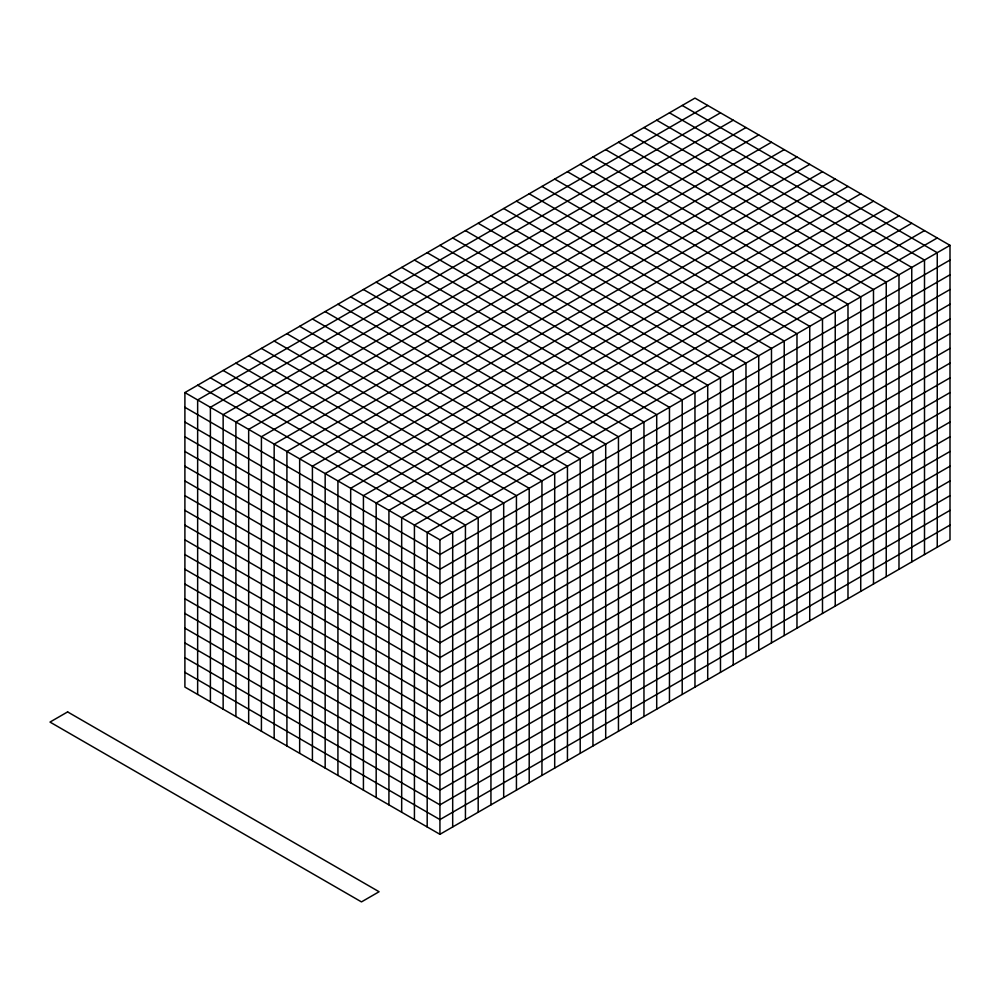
<?xml version="1.0" encoding="UTF-8"?>
<svg xmlns="http://www.w3.org/2000/svg" width="1000" height="1000" viewBox="0 0 1000 1000"><rect width="100%" height="100%" fill="white"/><g stroke="black" fill="none" stroke-linecap="round" stroke-linejoin="round"><path stroke-width="1.5" d="M184.9 392.575L694.963 98.1L950 245.338L950 539.825L439.938 834.312L184.9 687.062L184.9 392.575L439.938 539.825L950 245.338M707.712 105.463L197.65 399.938L197.65 694.425M720.475 112.825L210.4 407.3L210.4 701.787M733.225 120.188L223.15 414.663L223.15 709.15M745.975 127.55L235.9 422.025L235.9 716.513M758.725 134.9L248.663 429.387L248.663 723.875M771.475 142.262L261.413 436.75L261.413 731.237M784.225 149.625L274.163 444.113L274.163 738.6M796.975 156.988L286.913 451.475L286.913 745.962M809.737 164.35L299.662 458.837L299.662 753.325M822.487 171.713L312.413 466.2L312.413 760.688M835.238 179.075L325.163 473.562L325.163 768.05M847.987 186.438L337.925 480.925L337.925 775.413M860.738 193.8L350.675 488.288L350.675 782.775M873.487 201.163L363.425 495.65L363.425 790.138M886.237 208.525L376.175 503.013L376.175 797.5M898.988 215.888L388.925 510.375L388.925 804.862M911.75 223.25L401.675 517.737L401.675 812.225M924.5 230.613L414.425 525.1L414.425 819.587M937.25 237.975L427.188 532.463L427.188 826.95M950 260.062L439.938 554.55L184.9 407.3M950 274.788L439.938 569.275L184.9 422.025M950 289.513L439.938 584L184.9 436.75M950 304.237L439.938 598.725L184.9 451.475M950 318.962L439.938 613.45L184.9 466.2M950 333.688L439.938 628.175L184.9 480.925M950 348.413L439.938 642.887L184.9 495.65M950 363.137L439.938 657.613L184.9 510.375M950 377.863L439.938 672.337L184.9 525.1M950 392.587L439.938 687.062L184.9 539.825M950 407.312L439.938 701.787L184.9 554.55M950 422.025L439.938 716.513L184.9 569.275M950 436.75L439.938 731.237L184.9 584M950 451.475L439.938 745.962L184.9 598.725M950 466.2L439.938 760.688L184.9 613.45M950 480.925L439.938 775.413L184.9 628.175M950 495.65L439.938 790.138L184.9 642.9M950 510.375L439.938 804.862L184.9 657.625M950 525.1L439.938 819.587L184.9 672.35M682.212 105.463L937.25 252.7L937.25 547.188M669.463 112.825L924.5 260.062L924.5 554.55M656.712 120.188L911.75 267.425L911.75 561.912M643.962 127.55L898.988 274.788L898.988 569.275M631.213 134.9L886.237 282.15L886.237 576.638M618.462 142.262L873.487 289.513L873.487 584M605.7 149.625L860.738 296.875L860.738 591.362M592.95 156.988L847.987 304.237L847.987 598.725M580.2 164.35L835.238 311.6L835.238 606.087M567.45 171.713L822.487 318.962L822.487 613.45M554.7 179.075L809.737 326.325L809.737 620.812M541.95 186.438L796.975 333.688L796.975 628.175M529.2 193.8L784.225 341.05L784.225 635.538M516.438 201.163L771.475 348.413L771.475 642.9M503.688 208.525L758.725 355.775L758.725 650.263M490.938 215.888L745.975 363.137L745.975 657.625M478.188 223.25L733.225 370.487L733.225 664.987M465.438 230.613L720.475 377.85L720.475 672.35M452.688 237.975L707.712 385.213L707.712 679.712M439.938 245.338L694.963 392.575L694.963 687.062M427.188 252.7L682.212 399.938L682.212 694.425M414.425 260.062L669.463 407.3L669.463 701.787M401.675 267.425L656.712 414.663L656.712 709.15M388.925 274.788L643.962 422.025L643.962 716.513M376.175 282.15L631.213 429.387L631.213 723.875M363.425 289.513L618.462 436.75L618.462 731.237M350.675 296.875L605.7 444.113L605.7 738.6M337.925 304.237L592.95 451.475L592.95 745.962M325.163 311.6L580.2 458.837L580.2 753.325M312.413 318.962L567.45 466.2L567.45 760.688M299.662 326.325L554.7 473.562L554.7 768.05M286.913 333.688L541.95 480.925L541.95 775.413M274.163 341.05L529.2 488.288L529.2 782.775M261.413 348.413L516.438 495.65L516.438 790.138M248.663 355.775L503.688 503.013L503.688 797.5M235.9 363.137L490.938 510.375L490.938 804.862M223.15 370.487L478.188 517.737L478.188 812.225M210.4 377.85L465.438 525.1L465.438 819.587M197.65 385.213L452.688 532.463L452.688 826.95M439.938 539.825L439.938 834.312M67.613 711.912L50 722.075L361.475 901.9L379.087 891.737L67.613 711.912"/></g></svg>
